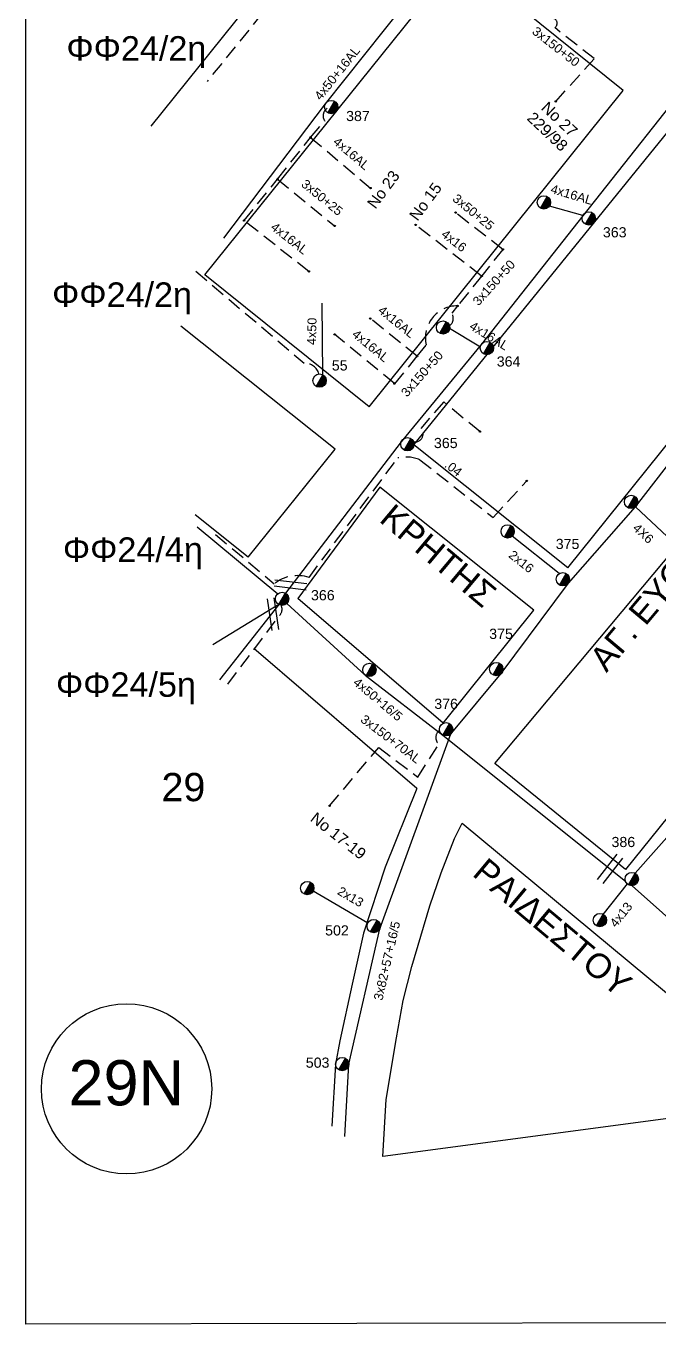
# Model space of a CAD drawing. Header units: millimetres. Extents: x 1421 to 7547, y 822 to 1863.
# Drawn here: x 5474.1 to 5586.3, y 822.2 to 1052.2 of the extents above; entities that cross this region are included whole.
import ezdxf
from ezdxf.enums import TextEntityAlignment as Align

# ---------------------------------------------------------------- set-up
doc = ezdxf.new("R2010")
doc.units = ezdxf.units.MM
doc.linetypes.add('DASHED', pattern=[19.05, 12.7, -6.35])
doc.layers.get('0').update_dxf_attribs({"lineweight": 30})
for name, color, linetype, lineweight in [('2x13', 7, 'Continuous', 30), ('2x16', 7, 'Continuous', 30), ('3x150+50', 7, 'Continuous', 30), ('3x50+25', 7, 'DASHED', 30), ('3x82+57+16_5', 7, 'Continuous', 30), ('4x13', 7, 'Continuous', 30), ('4x35', 1, 'DASHED', 30), ('4x50+13_5', 7, 'Continuous', 30), ('4x50+16_5', 7, 'Continuous', 30), ('TEXT_ΚΑΛΩΔΙΩΝ', 7, 'Continuous', 30), ('Άγνωστο εναέριο καλώδιο', 7, 'Continuous', 30), ('Άγνωστο Υπόγειο Καλώδιο', 7, 'DASHED', 30), ('Γυμνά εναέρια ΧΤ (3Φ)   4x16AL', 7, 'Continuous', 30), ('Γυμνά εναέρια ΧΤ και ΦΟΠ (3Φ)   4x50+16AL', 7, 'Continuous', 30), ('Καλώδια ΧΤ   3x150+70AL', 7, 'DASHED', 30), ('Στύλος ΦΜ', 7, 'Continuous', 30), ('Στύλος ΦΜ @ 1', 7, 'Continuous', 30), ('ΣΥΝ.ΚΑΛ4Χ6', 7, 'YPARXSK3X70+54', 30), ('Συνδέσεις', 7, 'Continuous', 30), ('Τομή', 7, 'Continuous', 30), ('Υπόβαθρο ΔΕΗ', 7, 'Continuous', 30), ('Υπόγεια Καλώδια Δικτύου ΧΤ   .04', 7, 'DASHED', 30), ('Υπόγεια Καλώδια Δικτύου ΧΤ  4x16AL', 7, 'DASHED', 30)]:
    doc.layers.add(name, color=color, linetype=linetype, lineweight=lineweight)
doc.styles.add('arial', font='arial.ttf')
doc.styles.get("Standard").update_dxf_attribs({"font": 'arial.ttf'})
doc.linetypes.add('SYN_LINE', pattern='A,0.5,-0.0001,["/\\/\\/\\/",Standard,S=0.1,R=0,X=0,Y=-0.05],-0.25', length=0.7501)
doc.linetypes.add('YPARXSK3X70+54', pattern='A,2.5,[131,ltypeshp.shx,S=1,R=0,X=-9e-10,Y=0],-1e-11,[131,ltypeshp.shx,S=-1,R=180,X=2,Y=0],-4.1,[131,ltypeshp.shx,S=1,R=0,X=-0.1,Y=0],-1.9,2,0', length=10.5)

# ---------------------------------------------------------------- blocks, each defined once
blk = doc.blocks.new('ΥΠΑΡΧΩΝ ΤΣΙΜΕΝΤΕΝΙΟΣ ΣΤΥΛΟΣ')
at = {"layer": 'Στύλος ΦΜ'}
blk.add_hatch(color=7, dxfattribs=at).paths.add_polyline_path([(-1.29, -2.28, 0.574793), (2.62, 0, 0.268822), (1.3, 2.27)])
at = {"layer": 'Στύλος ΦΜ', "color": 7}
blk.add_line((-1.29, -2.28), (1.3, 2.27), dxfattribs=at)
blk.add_circle((0, 0), 2.62, dxfattribs=at)
at = {"layer": 'Στύλος ΦΜ', "flags": 4}
for tag, p in [('ΑΡΙΘΜΟΣ', (-4.68, 8.05)), ('ΤΥΠΟΣ', (-4.91, 3.03))]:
    blk.add_attdef(tag, p, '', height=4, dxfattribs=at)
blk = doc.blocks.new('ΤΟΜΗ')
at = {"layer": 'Τομή', "lineweight": -3, "ltscale": 40}
for p, q in [((-11.37, 1.1), (11.37, 1.1)), ((11.37, -3.57), (-11.37, -3.57))]:
    blk.add_line(p, q, dxfattribs=at)
blk = doc.blocks.new('_ΣΥΝΔΕΣΗ')
at = {"layer": 'Συνδέσεις', "linetype": 'SYN_LINE', "ltscale": 40}
blk.add_hatch(color=256, dxfattribs=at).paths.add_polyline_path([(0.5, -0.01, 1), (-0.5, -0.01, 1)])
at = {"layer": 'Συνδέσεις'}
blk.add_circle((0, -0.01), 0.5, dxfattribs=at)

msp = doc.modelspace()

# ---------------------------------------------------------------- linework, layer by layer
at = {"linetype": 'Continuous', "lineweight": -3, "ltscale": 0.2}
msp.add_lwpolyline([(5474.15, 1851.64), (7546.99, 1855.83), (7546.99, 826.44), (5474.15, 822.25)], close=True, dxfattribs=at)
msp.add_circle((5491.98, 863.91), 15.08, dxfattribs=at)
at = {"layer": '2x13', "color": 2, "lineweight": -3, "ltscale": 0.2}
msp.add_lwpolyline([(5534.69, 893.26), (5524.73, 899.11)], dxfattribs=at)
at = {"layer": '2x16', "color": 2, "lineweight": -3, "ltscale": 0.2}
msp.add_lwpolyline([(5568.61, 955.18), (5560.28, 961.8)], dxfattribs=at)
at = {"layer": '3x150+50', "color": 2, "linetype": 'DASHED', "lineweight": -3, "ltscale": 0.2}
msp.add_lwpolyline([(5568, 1038.83), (5574.81, 1046.43), (5567.82, 1051.9, 0.960823), (5566.91, 1053.48, -1.958502)], format="xyb", dxfattribs=at)
at = {"layer": '3x150+50', "color": 6, "linetype": 'DASHED', "lineweight": -3, "ltscale": 0.2}
msp.add_lwpolyline([(5558.64, 1012.61), (5550.25, 1019.14)], dxfattribs=at)
for points in [[(5558.64, 1012.61), (5554.91, 1007.95), (5550.61, 1002.62), (5549.57, 1001.33, -0.4651), (5548.86, 998.87, 0.941512)], [(5539.51, 988.8), (5543.44, 993.69), (5545.04, 995.69, -0.481879), (5550.61, 1002.62, 95.343613)]]:
    msp.add_lwpolyline(points, format="xyb", dxfattribs=at)
at = {"layer": '3x50+25', "color": 6, "lineweight": -3, "ltscale": 0.2}
msp.add_lwpolyline([(5518.72, 1025.05), (5528.83, 1016.78)], dxfattribs=at)
at = {"layer": '3x82+57+16_5', "color": 2, "lineweight": -3, "ltscale": 0.2}
msp.add_lwpolyline([(5530.65, 855.46), (5531.34, 868.31), (5536.82, 892.25), (5549.43, 926.78)], dxfattribs=at)
at = {"layer": '4x13', "color": 206, "lineweight": -3, "ltscale": 0.2}
msp.add_lwpolyline([(5576.41, 894.82), (5580.69, 900.2)], dxfattribs=at)
at = {"layer": '4x35', "linetype": 'SYN_LINE', "lineweight": -3, "ltscale": 15}
msp.add_lwpolyline([(5526.75, 990.39), (5526.62, 1003.07)], dxfattribs=at)
at = {"layer": '4x50+13_5', "color": 173, "lineweight": -3, "ltscale": 0.2}
for points in [[(5582.06, 902.1), (5597.45, 919.41), (5608.41, 933.82), (5622.7, 951.27), (5639.68, 972.56), (5656.79, 994.91)], [(5581.52, 899.9), (5597.1, 885.98), (5605.75, 868.3)]]:
    msp.add_lwpolyline(points, dxfattribs=at)
at = {"layer": '4x50+16_5', "color": 85, "lineweight": -3, "ltscale": 0.2}
for points in [[(5504.49, 963.5), (5518.74, 951.6)], [(5520.37, 949.9), (5534.25, 937.2), (5548, 926.57), (5580.36, 900.7)]]:
    msp.add_lwpolyline(points, dxfattribs=at)
at = {"layer": 'Άγνωστο εναέριο καλώδιο', "color": 6, "lineweight": -3, "ltscale": 0.2}
msp.add_lwpolyline([(5594.44, 1045.96), (5572.77, 1018.58), (5554.86, 995.85), (5540.62, 978.5), (5520.1, 951.74)], dxfattribs=at)
at = {"layer": 'Άγνωστο εναέριο καλώδιο', "color": 27, "lineweight": -3, "ltscale": 0.2}
msp.add_lwpolyline([(5518.94, 949.69), (5507.24, 942.58)], dxfattribs=at)
at = {"layer": 'Άγνωστο εναέριο καλώδιο', "color": 85, "lineweight": -3, "ltscale": 0.2}
msp.add_lwpolyline([(5518.94, 949.69), (5508.44, 936.37)], dxfattribs=at)
at = {"layer": 'Άγνωστο Υπόγειο Καλώδιο', "color": 1, "lineweight": -3, "ltscale": 0.2}
msp.add_lwpolyline([(5512, 1067.59), (5520.8, 1060.37), (5506.23, 1042.36)], dxfattribs=at)
at = {"layer": 'Άγνωστο Υπόγειο Καλώδιο', "color": 6, "lineweight": -3, "ltscale": 0.2}
for points in [[(5512.79, 1017.72), (5518.72, 1025.05), (5524.57, 1032.47), (5527.08, 1035.36, -0.417631), (5527.49, 1037.61, 12.90649)], [(5554.57, 980.33), (5548.15, 985.59), (5544.09, 980.9, -0.734026), (5542.83, 978.54, 6.549529)]]:
    msp.add_lwpolyline(points, format="xyb", dxfattribs=at)
at = {"layer": 'Άγνωστο Υπόγειο Καλώδιο', "color": 1, "lineweight": -3, "ltscale": 0.2}
msp.add_lwpolyline([(5504.26, 1008.75), (5523.44, 992.44, -0.356468), (5526.04, 990.54, -1298.556541)], format="xyb", dxfattribs=at)
at = {"layer": 'Άγνωστο Υπόγειο Καλώδιο', "color": 85, "lineweight": -3, "ltscale": 0.2}
msp.add_lwpolyline([(5509.92, 935.61), (5519.21, 947.95, 0.284508), (5519.36, 949.55, 4.470081)], format="xyb", dxfattribs=at)
at = {"layer": 'Γυμνά εναέρια ΧΤ (3Φ)   4x16AL', "color": 6, "lineweight": -3, "ltscale": 0.2}
for points in [[(5572.81, 1018.63), (5566.87, 1020.28)], [(5548.86, 998.87), (5554.64, 995.35)]]:
    msp.add_lwpolyline(points, dxfattribs=at)
at = {"layer": 'Γυμνά εναέρια ΧΤ και ΦΟΠ (3Φ)   4x50+16AL', "color": 6, "lineweight": -3, "ltscale": 0.2}
msp.add_lwpolyline([(5509.2, 1014.63), (5527.19, 1038.39), (5544.66, 1060.29), (5557.29, 1075.71)], dxfattribs=at)
at = {"layer": 'Γυμνά εναέρια ΧΤ και ΦΟΠ (3Φ)   4x50+16AL', "color": 2, "lineweight": -3, "ltscale": 0.2}
msp.add_lwpolyline([(5549.6, 927), (5558.33, 937.47), (5570.23, 953.52), (5582.13, 967.01), (5595.56, 984.31), (5609.69, 1001.75), (5624.11, 1020.48)], dxfattribs=at)
at = {"layer": 'Καλώδια ΧΤ   3x150+70AL', "color": 2, "lineweight": -3, "ltscale": 0.2}
msp.add_lwpolyline([(5527.92, 914.06), (5536.65, 924.37), (5543.56, 919.15), (5547.3, 924.93, -0.470311), (5547.41, 927.47, -1.6536)], format="xyb", dxfattribs=at)
at = {"layer": 'ΣΥΝ.ΚΑΛ4Χ6', "color": 2, "linetype": 'SYN_LINE', "lineweight": -3, "ltscale": 20}
msp.add_lwpolyline([(5582.13, 967.01), (5587.76, 961.76)], dxfattribs=at)
at = {"layer": 'Υπόβαθρο ΔΕΗ', "lineweight": -3, "ltscale": 0.2}
for p, q in [((5579.96, 1040.75), (5550.87, 1064.16)), ((5534.95, 984.73), (5505.86, 1008.13)), ((5528.92, 977.22), (5501.59, 999.03)), ((5570.15, 956.18), (5542.83, 977.98)), ((5564.14, 948.69), (5536.81, 970.49)), ((5580.38, 902.78), (5557.21, 921.52))]:
    msp.add_line(p, q, dxfattribs=at)
for points in [[(5496.3, 1034.44), (5534.45, 1081.93)], [(5505.86, 1008.13), (5550.87, 1064.16)], [(5534.95, 984.73), (5579.96, 1040.75)], [(5542.83, 977.98), (5587.89, 1033.5)], [(5570.15, 956.18), (5614.51, 1011.38)], [(5557.21, 921.52), (5628.22, 1006.36)], [(5649.66, 988.76), (5580.38, 902.78)], [(5513.53, 958.07), (5528.92, 977.22)], [(5536.81, 970.49), (5522.33, 950.8)], [(5513.53, 958.07), (5504.11, 965.57)], [(5548.08, 928.7), (5522.33, 950.8)], [(5548.08, 928.7), (5564.14, 948.69)], [(5543.39, 917.12), (5514.5, 941.92)], [(5543.39, 917.12), (5537.76, 903.16), (5533.97, 891.48), (5531.91, 882.47), (5529.75, 872.41), (5528.99, 868.3), (5528.34, 857.27)], [(5551.43, 910.95), (5603.95, 867.36), (5596.76, 859.81), (5537.36, 851.9), (5537.94, 862.05), (5539.78, 872.96), (5540.98, 879.57), (5542.51, 885.57), (5545.71, 896.31), (5547.68, 902.18), (5550.04, 908.27), (5551.43, 910.95)]]:
    msp.add_lwpolyline(points, dxfattribs=at)
at = {"layer": 'Υπόγεια Καλώδια Δικτύου ΧΤ   .04', "color": 85, "lineweight": -3, "ltscale": 0.2}
msp.add_lwpolyline([(5507.75, 962.11), (5518.14, 953.37, -0.255478), (5524.29, 954.5), (5540.01, 975.67, -0.154752), (5543.94, 975.35), (5556.9, 965.12), (5562.86, 971.6)], format="xyb", dxfattribs=at)
at = {"layer": 'Υπόγεια Καλώδια Δικτύου ΧΤ  4x16AL', "color": 6, "lineweight": -3, "ltscale": 0.2}
for points in [[(5524.57, 1032.47), (5535.2, 1023.47)], [(5524.26, 1008.7), (5512.79, 1017.72)], [(5554.79, 1007.95), (5543.18, 1016.95)], [(5543.44, 993.69), (5535.13, 1000.37)], [(5539.43, 988.85), (5528.84, 997.54)]]:
    msp.add_lwpolyline(points, dxfattribs=at)

# ---------------------------------------------------------------- block references
at = {"layer": 'Στύλος ΦΜ @ 1', "lineweight": -3, "ltscale": 40}
ref = msp.add_blockref('ΥΠΑΡΧΩΝ ΤΣΙΜΕΝΤΕΝΙΟΣ ΣΤΥΛΟΣ', (5528.23, 1037.84), dxfattribs=dict(at, xscale=0.4499999999998181, yscale=0.4499999999998181, zscale=0.4499999999998181))
ref.add_attrib('ΤΥΠΟΣ', '387', (5530.86, 1035.35), dxfattribs={"layer": 'Στύλος ΦΜ', "height": 1.8, "flags": 4})
at = {"layer": 'Στύλος ΦΜ @ 1', "lineweight": -3, "ltscale": 40, "xscale": 0.4499999999998181, "yscale": 0.4499999999998181, "zscale": 0.4499999999998181}
for p in [(5565.9, 1020.95), (5548.03, 998.78), (5581.35, 967.89), (5559.48, 962.67), (5534.98, 938.12), (5523.99, 899.47), (5575.82, 893.8)]:
    msp.add_blockref('ΥΠΑΡΧΩΝ ΤΣΙΜΕΝΤΕΝΙΟΣ ΣΤΥΛΟΣ', p, dxfattribs=at)
at = {"layer": 'Στύλος ΦΜ @ 1', "lineweight": -3, "ltscale": 40}
ref = msp.add_blockref('ΥΠΑΡΧΩΝ ΤΣΙΜΕΝΤΕΝΙΟΣ ΣΤΥΛΟΣ', (5573.85, 1018.1), dxfattribs=dict(at, xscale=0.4499999999998181, yscale=0.4499999999998181, zscale=0.4499999999998181))
ref.add_attrib('ΤΥΠΟΣ', '363', (5576.35, 1014.75), dxfattribs={"layer": 'Στύλος ΦΜ', "height": 1.8, "flags": 4})
ref = msp.add_blockref('ΥΠΑΡΧΩΝ ΤΣΙΜΕΝΤΕΝΙΟΣ ΣΤΥΛΟΣ', (5555.8, 995.14), dxfattribs=dict(at, xscale=0.4499999999998181, yscale=0.4499999999998181, zscale=0.4499999999998181))
ref.add_attrib('ΤΥΠΟΣ', '364', (5557.55, 991.87), dxfattribs={"layer": 'Στύλος ΦΜ', "height": 1.8, "flags": 4})
ref = msp.add_blockref('ΥΠΑΡΧΩΝ ΤΣΙΜΕΝΤΕΝΙΟΣ ΣΤΥΛΟΣ', (5526.16, 989.37), dxfattribs=dict(at, xscale=0.4499999999998181, yscale=0.4499999999998181, zscale=0.4499999999998181))
ref.add_attrib('ΤΥΠΟΣ', '55', (5528.33, 991.16), dxfattribs={"layer": 'Στύλος ΦΜ', "height": 1.8, "flags": 4})
ref = msp.add_blockref('ΥΠΑΡΧΩΝ ΤΣΙΜΕΝΤΕΝΙΟΣ ΣΤΥΛΟΣ', (5541.73, 978.1), dxfattribs=dict(at, xscale=0.4499999999998181, yscale=0.4499999999998181, zscale=0.4499999999998181))
ref.add_attrib('ΤΥΠΟΣ', '365', (5546.42, 977.42), dxfattribs={"layer": 'Στύλος ΦΜ', "height": 1.8, "flags": 4})
ref = msp.add_blockref('ΥΠΑΡΧΩΝ ΤΣΙΜΕΝΤΕΝΙΟΣ ΣΤΥΛΟΣ', (5569.26, 954.19), dxfattribs=dict(at, xscale=0.4499999999998181, yscale=0.4499999999998181, zscale=0.4499999999998181))
ref.add_attrib('ΤΥΠΟΣ', '375', (5568, 959.54), dxfattribs={"layer": 'Στύλος ΦΜ', "height": 1.8, "flags": 4})
ref = msp.add_blockref('ΥΠΑΡΧΩΝ ΤΣΙΜΕΝΤΕΝΙΟΣ ΣΤΥΛΟΣ', (5519.52, 950.72), dxfattribs=dict(at, xscale=0.4499999999998181, yscale=0.4499999999998181, zscale=0.4499999999998181))
ref.add_attrib('ΤΥΠΟΣ', '366', (5524.64, 950.46), dxfattribs={"layer": 'Στύλος ΦΜ', "height": 1.8, "flags": 4})
ref = msp.add_blockref('ΥΠΑΡΧΩΝ ΤΣΙΜΕΝΤΕΝΙΟΣ ΣΤΥΛΟΣ', (5557.47, 938.27), dxfattribs=dict(at, xscale=0.4499999999998181, yscale=0.4499999999998181, zscale=0.4499999999998181))
ref.add_attrib('ΤΥΠΟΣ', '375', (5556.21, 943.62), dxfattribs={"layer": 'Στύλος ΦΜ', "height": 1.8, "flags": 4})
ref = msp.add_blockref('ΥΠΑΡΧΩΝ ΤΣΙΜΕΝΤΕΝΙΟΣ ΣΤΥΛΟΣ', (5548.58, 927.6), dxfattribs=dict(at, xscale=0.4499999999998181, yscale=0.4499999999998181, zscale=0.4499999999998181))
ref.add_attrib('ΤΥΠΟΣ', '376', (5546.48, 931.22), dxfattribs={"layer": 'Στύλος ΦΜ', "height": 1.8, "flags": 4})
ref = msp.add_blockref('ΥΠΑΡΧΩΝ ΤΣΙΜΕΝΤΕΝΙΟΣ ΣΤΥΛΟΣ', (5581.47, 901.08), dxfattribs=dict(at, xscale=0.4499999999998181, yscale=0.4499999999998181, zscale=0.4499999999998181))
ref.add_attrib('ΤΥΠΟΣ', '386', (5577.88, 906.74), dxfattribs={"layer": 'Στύλος ΦΜ', "height": 1.8, "flags": 4})
ref = msp.add_blockref('ΥΠΑΡΧΩΝ ΤΣΙΜΕΝΤΕΝΙΟΣ ΣΤΥΛΟΣ', (5535.75, 892.74), dxfattribs=dict(at, xscale=0.4499999999998181, yscale=0.4499999999998181, zscale=0.4499999999998181))
ref.add_attrib('ΤΥΠΟΣ', '502', (5527.14, 891.08), dxfattribs={"layer": 'Στύλος ΦΜ', "height": 1.8, "flags": 4})
ref = msp.add_blockref('ΥΠΑΡΧΩΝ ΤΣΙΜΕΝΤΕΝΙΟΣ ΣΤΥΛΟΣ', (5530.17, 868.29), dxfattribs=dict(at, xscale=0.4499999999998181, yscale=0.4499999999998181, zscale=0.4499999999998181))
ref.add_attrib('ΤΥΠΟΣ', '503', (5523.72, 867.65), dxfattribs={"layer": 'Στύλος ΦΜ', "height": 1.8, "flags": 4})
at = {"layer": 'Συνδέσεις', "lineweight": -3, "xscale": 0.25, "yscale": 0.25, "zscale": 0.25}
for p in [(5568, 1038.83), (5524.57, 1032.48), (5518.72, 1025.05), (5535.2, 1023.47), (5550.25, 1019.14), (5512.79, 1017.73), (5528.83, 1016.78), (5543.18, 1016.96), (5558.64, 1012.61), (5524.26, 1008.71), (5554.87, 1007.89), (5550.61, 1002.62), (5535.13, 1000.37), (5528.84, 997.55), (5543.44, 993.69), (5539.43, 988.85), (5554.57, 980.34), (5562.86, 971.61), (5527.92, 914.06)]:
    msp.add_blockref('_ΣΥΝΔΕΣΗ', p, dxfattribs=at)
at = {"layer": 'Τομή', "lineweight": -3, "xscale": 0.2499999999998871, "yscale": 0.2499999999998871, "zscale": 0.2499999999998871}
for p, rotation in [((5520.98, 952.88), 173.1505986397239), ((5517.61, 947.95), 98.48659013818765), ((5577.84, 902.71), 232.2304058310488)]:
    msp.add_blockref('ΤΟΜΗ', p, dxfattribs=dict(at, rotation=rotation))

# ---------------------------------------------------------------- texts
at = {"linetype": 'Continuous', "lineweight": -3, "ltscale": 0.2}
for s, height, p in [('29', 5, (5498.16, 914.87)), ('29N', 8, (5481.67, 860.99))]:
    msp.add_text(s, height=height, dxfattribs=at).set_placement(p)
at = {"lineweight": -3, "ltscale": 40, "char_height": 4, "width": 51.2353, "attachment_point": 1, "style": 'arial'}
for s, insert in [('{\\H1.083x;ΦΦ24/2η}', (5481.31, 1050.39)), ('{\\H1.083x;ΦΦ24/2η}', (5478.77, 1006.77)), ('{\\H1.083x;ΦΦ24/4η}', (5480.69, 961.6)), ('{\\H1.083x;ΦΦ24/5η}', (5479.46, 937.69))]:
    msp.add_mtext(s, dxfattribs=dict(at, insert=insert))
at = {"lineweight": -3, "ltscale": 40, "char_height": 4, "attachment_point": 1, "style": 'arial'}
for s, insert, width, rotation in [('{\\H1.083x;ΑΓ. ΕΥΘΥΜΙΑΣ}', (5573.66, 940.31), 42.6234, 50), ('{\\H1.083x;ΚΡΗΤΗΣ}', (5539.32, 967.84), 64.8866, 320), ('{\\H1.083x;ΡΑΙΔΕΣΤΟΥ}', (5555.81, 905.11), 64.8866, 320)]:
    msp.add_mtext(s, dxfattribs=dict(at, insert=insert, width=width, rotation=rotation))
at = {"layer": 'TEXT_ΚΑΛΩΔΙΩΝ', "lineweight": -3, "ltscale": 0.2}
for s, rotation, p in [('3x150+50', 321.9768, (5568.05, 1048.55)), ('4x50+16AL', 51.4147, (5529.27, 1043.85)), ('4x16AL', 319.7306, (5531.82, 1029.61)), ('3x50+25', 320.702, (5526.62, 1021.82)), (' 4x16AL', 343.5726, (5570.52, 1022.43)), ('3x50+25', 320.702, (5553.42, 1019.24)), ('4x16AL', 321.8217, (5520.83, 1014.58)), ('4x16', 322.2084, (5549.98, 1014.17)), ('3x150+50', 47.8294, (5557.04, 1006.72)), ('4x50', 88.6602, (5524.78, 998.1)), ('4x16AL', 321.2405, (5539.83, 999.8)), ('4x16AL', 320.6323, (5535.21, 995.55)), (' 4x16AL', 328.5844, (5555.94, 997.48)), ('3x150+50', 48.552, (5544.31, 990.59)), ('.04', 321.7064, (5549.88, 973.85)), ('4Χ6', 317.0257, (5583.51, 962.31)), ('2x16', 321.529, (5561.9, 957.32)), ('4x50+16/5', 320.135, (5536.51, 932.91)), ('3x150+70AL', 322.9671, (5538.78, 925.89)), ('2x13', 329.6049, (5531.66, 897.94)), ('4x13', 51.5232, (5579.56, 894.77)), ('3x82+57+16/5', 77.1135, (5538.09, 886.59))]:
    msp.add_text(s, height=1.6, rotation=rotation, dxfattribs=at).set_placement(p, align=Align.MIDDLE_CENTER)
at = {"layer": 'Υπόβαθρο ΔΕΗ', "lineweight": -3, "char_height": 2, "attachment_point": 1}
for s, insert, rotation in [('No 27', (5566.64, 1038.97), 316.6321), ('229/98', (5564.13, 1037.15), 316.6321), ('No 23', (5534.44, 1020.84), 53.4924), ('No 15', (5541.9, 1018.7), 53.4924), ('No 17-19', (5525.59, 913.07), 321.8545)]:
    msp.add_mtext_dynamic_manual_height_columns(s, width=13.4847, gutter_width=12.5, heights=[0], dxfattribs=dict(at, insert=insert, rotation=rotation))

doc.saveas('drawing.dxf')
